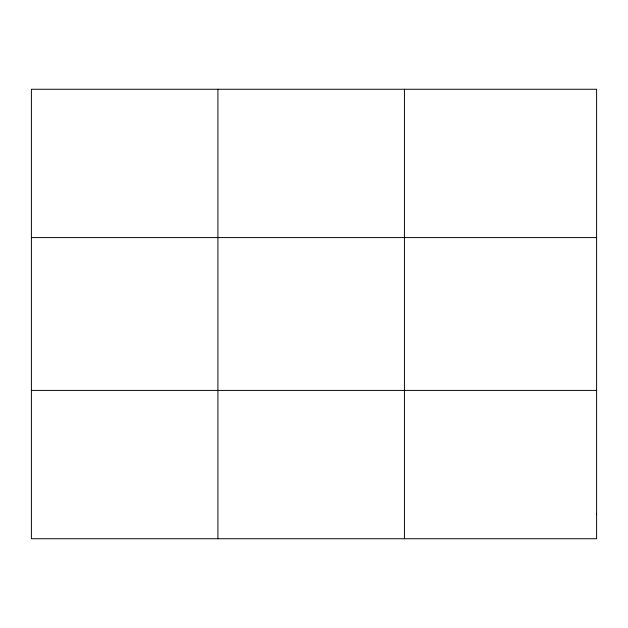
<?xml version="1.0" encoding="UTF-8"?>
<svg xmlns="http://www.w3.org/2000/svg" width="628" height="628" viewBox="0 0 628 628"><rect width="100%" height="100%" fill="white"/><g stroke="black" fill="none" stroke-linecap="round" stroke-linejoin="round"><path stroke-width="0.94" d="M217.916 89.262L217.916 538.738M404.432 89.262L404.432 538.738M31.4 237.588L596.6 237.588M31.4 390.412L596.6 390.412M596.6 514.018L596.6 538.738L31.4 538.738L31.4 89.262L596.6 89.262L596.6 514.018"/></g></svg>
